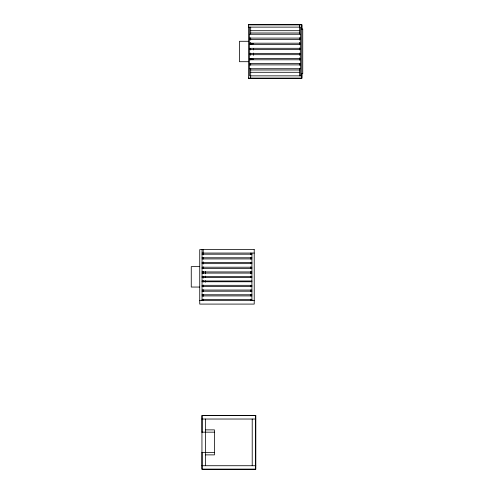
<?xml version="1.0" encoding="UTF-8"?>
<svg xmlns="http://www.w3.org/2000/svg" width="494" height="494" viewBox="0 0 494 494"><rect width="100%" height="100%" fill="white"/><g stroke="black" fill="none" stroke-linecap="round" stroke-linejoin="round"><path stroke-width="0.74" d="M248.389 24.83L301.723 24.83L301.723 78.157L248.389 78.157M248.389 27.127L300.574 27.127L300.574 75.86M301.723 29.035L302.742 29.035L302.742 73.692L301.723 73.692M250.686 30.696L299.426 30.696M250.686 32.993L299.426 32.993M249.538 34.271L300.574 34.271M249.538 38.094L300.574 38.094M249.538 39.372L300.574 39.372M248.531 41.286L239.46 41.286L239.46 61.701L248.531 61.701M249.538 43.2L300.574 43.2M249.853 43.836L253.496 43.836M249.538 44.479L300.574 44.479M249.538 48.301L300.574 48.301M249.538 49.579L300.574 49.579M249.538 53.408L300.574 53.408M249.538 54.68L300.574 54.68M249.538 58.508L300.574 58.508M249.853 59.15L253.496 59.15M249.538 59.786L300.574 59.786M249.538 63.615L300.574 63.615M249.538 64.887L300.574 64.887M249.538 68.715L300.574 68.715M250.686 69.994L299.426 69.994M250.686 72.291L299.426 72.291M301.723 75.86L249.538 75.86L249.538 27.127M202.04 253.052L254.219 253.052M202.04 254.2L251.921 254.2M202.04 257.769L251.921 257.769M202.04 258.918L251.921 258.918M202.04 262.493L251.921 262.493M202.04 263.642L251.921 263.642M199.576 266.637L191.258 266.637L191.258 287.051L199.576 287.051M202.04 267.211L251.921 267.211M202.04 268.359L251.921 268.359M202.04 271.935L251.921 271.935M202.04 273.083L251.921 273.083M202.04 276.652L251.921 276.652M202.04 277.418L251.921 277.418M202.04 280.993L251.921 280.993M202.04 281.759L251.921 281.759M202.04 285.328L251.921 285.328M202.04 286.477L251.921 286.477M202.04 290.052L251.921 290.052M202.04 291.201L251.921 291.201M202.04 294.77L251.921 294.77M202.04 295.918L251.921 295.918M202.04 299.494L251.921 299.494M202.04 300.259L203.188 300.259M199.743 300.642L254.219 300.642M201.947 419.029L255.787 419.029M205.516 429.879L214.452 429.879L214.452 454.881L205.516 454.881M201.947 432.17L214.452 432.17M201.947 452.584L214.452 452.584M201.947 465.725L255.787 465.725M301.976 29.294L301.976 24.7L248.389 24.7L248.389 78.287L301.976 78.287L301.976 73.692M299.426 24.83L299.426 33.975M299.426 37.779L299.426 40.07M299.426 42.354L299.426 44.861M299.426 47.918L299.426 49.968M299.426 53.012L299.426 55.303M299.426 57.872L299.426 60.169M299.426 63.677L299.426 65.202M299.426 68.246L299.426 75.86M253.496 48.431L253.496 49.962M253.496 53.025L253.496 55.322M252.212 419.029L252.212 465.725M251.921 253.052L251.921 300.642M250.773 253.052L250.773 254.589M250.773 257.658L250.773 259.189M250.773 262.265L250.773 263.796M250.773 266.865L250.773 268.403M250.773 271.472L250.773 273.775M250.773 276.078L250.773 277.616M250.773 285.291L250.773 286.823M250.773 289.892L250.773 291.429M250.773 294.498L250.773 296.036M250.773 299.105L250.773 300.642M250.686 27.127L250.686 33.975M250.686 37.785L250.686 40.076M250.686 42.354L250.686 44.645M250.686 48.449L250.686 49.974M250.686 53.019L250.686 55.309M250.686 58.348L250.686 59.879M250.686 63.677L250.686 65.208M250.686 68.246L250.686 78.157M205.516 419.029L205.516 465.725M205.288 271.49L205.288 273.781M205.288 276.078L205.288 277.609M205.288 280.672L205.288 282.204M203.188 249.606L203.188 254.941M203.188 257.621L203.188 259.14M203.188 261.795L203.188 264.08M203.188 266.754L203.188 268.65M203.188 271.323L203.188 273.608M203.188 276.263L203.188 278.178M203.188 280.462L203.188 281.981M203.188 285.032L203.188 286.928M203.188 289.595L203.188 291.497M203.188 294.548L203.188 296.449M203.188 299.117L203.188 300.642M202.04 249.606L202.04 300.642M202.071 432.17L202.071 415.584L255.657 415.584L255.657 469.17L202.071 469.17L202.071 452.584M254.219 249.606L199.743 249.606L199.743 304.088L254.219 304.088L254.219 249.606M255.787 415.46L201.947 415.46L201.947 469.3L255.787 469.3L255.787 415.46"/></g></svg>
